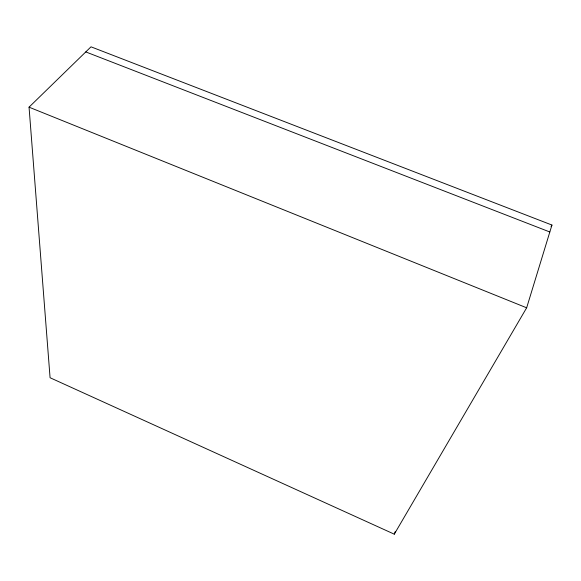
<?xml version="1.0" encoding="UTF-8"?>
<svg xmlns="http://www.w3.org/2000/svg" width="581" height="581" viewBox="0 0 581 581"><rect width="100%" height="100%" fill="white"/><g stroke="black" fill="none" stroke-linecap="round" stroke-linejoin="round"><path stroke-width="0.87" d="M526.655 307.799L551.95 225.043L91.006 46.821L29.05 107.165L50.075 377.737L394.288 534.179L526.655 307.799L29.05 107.165M394.288 534.179L395.196 531.644M551.071 226.634L551.95 225.043M85.777 51.92L549.829 231.986"/></g></svg>
